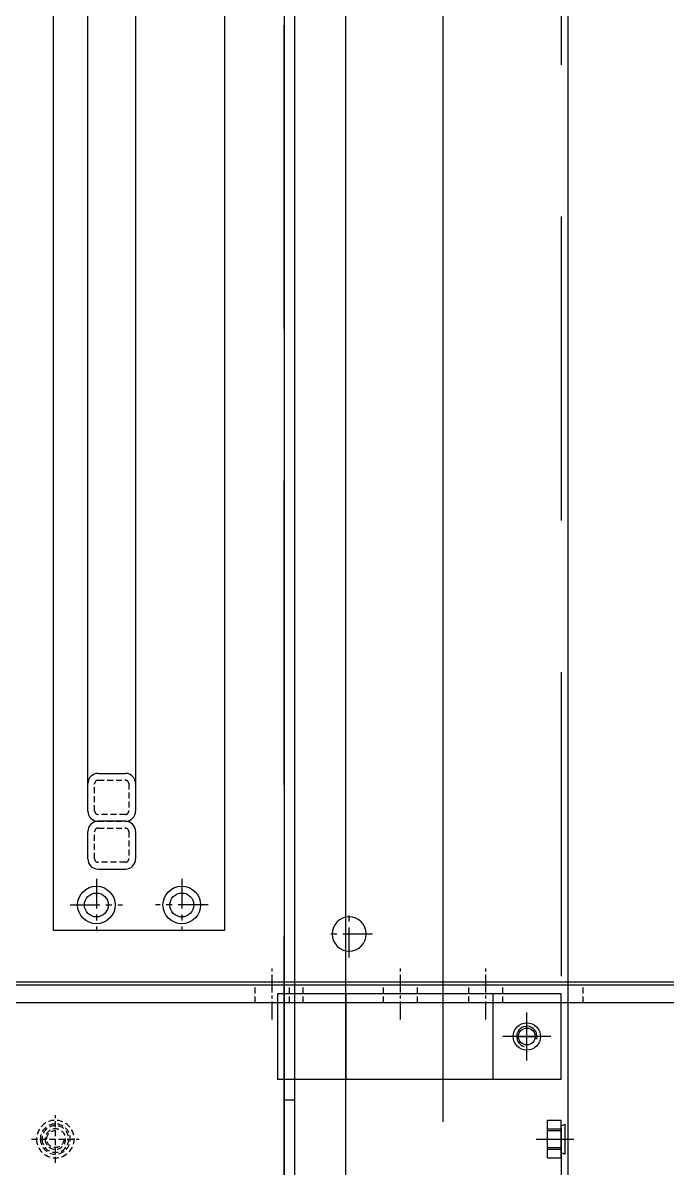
# Model space of a CAD drawing. Header units: millimetres. Extents: x 4969 to 37601, y -771 to 6478.
# Drawn here: x 12808.3 to 12996.8, y 2567.1 to 2902.2 of the extents above; entities that cross this region are included whole.
import ezdxf

# ---------------------------------------------------------------- set-up
doc = ezdxf.new("R2010")
doc.units = ezdxf.units.MM
doc.header["$LTSCALE"] = 7
doc.header["$MEASUREMENT"] = 0
for name, pattern in [('CENTER', [2, 1.25, -0.25, 0.25, -0.25]), ('CENTER1', [13, 10, -1, 1, -1]), ('CENTER2', [1.125, 0.75, -0.125, 0.125, -0.125]), ('CENTERX2', [101.6, 63.5, -12.7, 12.7, -12.7]), ('HIDDEN', [0.375, 0.25, -0.125]), ('HIDDENX2', [19.05, 12.7, -6.35])]:
    doc.linetypes.add(name, pattern=pattern)
doc.layers.get('0').update_dxf_attribs({"linetype": 'CONTINUOUS'})
doc.layers.add('CENTER', color=1, linetype='CENTER1')
doc.layers.add('THIN', color=3, linetype='CONTINUOUS')

# ---------------------------------------------------------------- blocks, each defined once
blk = doc.blocks.new('A$C7A4B2ECB')
at = {"color": 2, "linetype": 'HIDDEN'}
for p, q in [((-121.14, -3.35), (-116.14, -3.35)), ((-121.14, -13.35), (-116.14, -13.35)), ((-121.14, -17.35), (-116.14, -17.35)), ((-121.14, -40.85), (-116.14, -40.85)), ((-121.14, -50.85), (-116.14, -50.85)), ((-121.14, -65.85), (-116.14, -65.85)), ((-121.14, -75.85), (-116.14, -75.85)), ((-121.14, -99.35), (-116.14, -99.35))]:
    blk.add_line(p, q, dxfattribs=at)
at = {"color": 1, "linetype": 'CENTER2'}
for p, q in [((-126.14, -8.35), (-111.14, -8.35)), ((-126.14, -45.85), (-111.14, -45.85)), ((-126.14, -58.35), (-111.14, -58.35)), ((-126.14, -70.85), (-111.14, -70.85))]:
    blk.add_line(p, q, dxfattribs=at)
at = {"color": 6}
blk.add_lwpolyline([(-116.14, -208.35), (-116.14, 171.65), (-121.14, 171.65), (-121.14, -208.35), (-116.14, -208.35)], dxfattribs=at)
blk = doc.blocks.new('A$C51A44828')
at = {"color": 1, "linetype": 'CENTER'}
for p, q in [((480, 175.65), (480, 189.35)), ((486.85, 182.5), (473.15, 182.5))]:
    blk.add_line(p, q, dxfattribs=at)
at = {"color": 6}
blk.add_lwpolyline([(-494, 374.5), (494, 374.5), (494, 0), (-494, 0)], close=True, dxfattribs=at)
blk.add_circle((480, 182.5), 5, dxfattribs=at)
blk = doc.blocks.new('A$C0FCD258F')
blk.add_blockref('A$C51A44828', (0, -321.5))
blk = doc.blocks.new('A$C700F2E09')
at = {"color": 1}
for p, q in [((-516, -63.5), (-516, -71.5)), ((-513, -60.5), (-505, -60.5)), ((-502, -71.5), (-502, -63.5)), ((-499, -60.5), (-491, -60.5)), ((-491, -60.5), (-77.5, -60.5)), ((-488, -63.5), (-488, -71.5)), ((-505, -74.5), (-513, -74.5)), ((-491, -74.5), (-499, -74.5)), ((-77.5, -74.5), (-491, -74.5))]:
    blk.add_line(p, q, dxfattribs=at)
at = {"color": 2, "linetype": 'HIDDEN'}
blk.add_line((-502, -63.5), (-502, -71.5), dxfattribs=at)
for points in [[(-513, -62.5), (-505, -62.5, -0.414214), (-504, -63.5), (-504, -71.5, -0.414214), (-505, -72.5), (-513, -72.5, -0.414214), (-514, -71.5), (-514, -63.5, -0.414214)], [(-499, -62.5), (-491, -62.5, -0.414214), (-490, -63.5), (-490, -71.5, -0.414214), (-491, -72.5), (-499, -72.5, -0.414214), (-500, -71.5), (-500, -63.5, -0.414214)]]:
    blk.add_lwpolyline(points, format="xyb", close=True, dxfattribs=at)
at = {"color": 1}
for centre, start, end in [((-513, -63.5), 90, 180), ((-505, -63.5), 0, 90), ((-499, -63.5), 90, 180), ((-491, -63.5), 0, 90), ((-513, -71.5), 180, 270), ((-505, -71.5), 270, 0), ((-499, -71.5), 180, 270), ((-491, -71.5), 270, 0)]:
    blk.add_arc(centre, 3, start, end, dxfattribs=at)
blk = doc.blocks.new('A$C31207C78')
at = {"color": 1, "linetype": 'CENTER'}
for p, q in [((-471.5, 45.19), (-471.5, 29.81)), ((-463.81, 37.5), (-479.19, 37.5)), ((-471.5, 4.81), (-471.5, 20.19)), ((-463.81, 12.5), (-479.19, 12.5))]:
    blk.add_line(p, q, dxfattribs=at)
at = {"color": 2}
blk.add_lwpolyline([(55.5, 50), (479, 50), (479, 0), (-479, 0), (-479, 50), (-55.5, 50)], dxfattribs=at)
for centre, radius in [((-471.5, 37.5), 5.5), ((-471.5, 37.5), 3.5), ((-471.5, 12.5), 5.5), ((-471.5, 12.5), 3.5)]:
    blk.add_circle(centre, radius, dxfattribs=at)
blk = doc.blocks.new('A$C0F29634D')
at = {"color": 1, "linetype": 'CENTERX2'}
blk.add_line((-1028, 170), (42, 170), dxfattribs=at)
for name, p in [('A$C7A4B2ECB', (-871.86, 228.35)), ('A$C700F2E09', (-438, 334.5)), ('A$C31207C78', (-493, 234))]:
    blk.add_blockref(name, p)
at = {"xscale": -1}
blk.add_blockref('A$C0FCD258F', (-493, 336.5), dxfattribs=at)
blk = doc.blocks.new('A$C533F45C9')
at = {"color": 1}
for p, q in [((0, -12), (-605, -12)), ((-565, -12), (-565, -15)), ((-88, -15), (-565, -15))]:
    blk.add_line(p, q, dxfattribs=at)
blk = doc.blocks.new('A$C4C1A5B2B')
at = {"color": 2, "linetype": 'HIDDENX2'}
blk.add_line((-684, -37), (-32.5, -37), dxfattribs=at)
at = {"color": 6}
blk.add_line((-32.5, -40), (-684, -40), dxfattribs=at)
blk = doc.blocks.new('A$C7BBC24C4')
at = {"color": 2, "linetype": 'HIDDENX2'}
for p, q in [((0, 7.29), (0, -3.78)), ((-5.5, 4), (-5.5, 0)), ((-5.5, 4), (5.5, 4)), ((-3, 4), (-3, 0)), ((-2.5, 4), (-2.5, 0)), ((2.5, 4), (2.5, 0)), ((3, 4), (3, 0)), ((5.5, 4), (5.5, 0)), ((-5.5, 0), (5.5, 0)), ((-3.9, 0), (-4.4, -1.2)), ((3.9, 0), (4.4, -1.2)), ((-4.4, -1.2), (4.4, -1.2))]:
    blk.add_line(p, q, dxfattribs=at)
blk = doc.blocks.new('A$C351208BA')
at = {"color": 2, "linetype": 'HIDDEN'}
for p, q in [((0, -7), (0, 7)), ((7, 0), (-7, 0))]:
    blk.add_line(p, q, dxfattribs=at)
for radius in [5.5, 4.4, 3.9, 3]:
    blk.add_circle((0, 0), radius, dxfattribs=at)
blk.add_arc((0, 0), 2.5, 180, 90, dxfattribs=at)
blk = doc.blocks.new('A$C0C782F72')
at = {"color": 1, "linetype": 'CENTER1'}
for p, q in [((-642, 5), (-642, 19)), ((-649, 12), (-635, 12))]:
    blk.add_line(p, q, dxfattribs=at)
at = {"color": 2, "linetype": 'HIDDENX2'}
blk.add_line((-2, 2), (-1562, 2), dxfattribs=at)
at = {"color": 4}
blk.add_lwpolyline([(-1564, 300), (0, 300), (0, 0), (-1564, 0)], close=True, dxfattribs=at)
blk.add_circle((-642, 12), 4, dxfattribs=at)
at = {"xscale": -1, "rotation": 270}
blk.add_blockref('A$C351208BA', (-672, 150), dxfattribs=at)
blk.add_blockref('A$C7BBC24C4', (-672, 2))
blk = doc.blocks.new('A$C709108D0')
at = {"linetype": 'HIDDENX2'}
for p, q in [((12.5, 0), (-12.5, 0)), ((12.5, -15), (-12.5, -15)), ((12.5, -58), (-12.5, -58))]:
    blk.add_line(p, q, dxfattribs=at)
at = {"color": 2}
blk.add_lwpolyline([(-12.5, -78), (12.5, -78), (12.5, 5), (-12.5, 5)], close=True, dxfattribs=at)
blk.add_circle((0, -68), 2.46)
at = {"layer": 'CENTER'}
for p, q in [((0, -65), (0, -71)), ((-3, -68), (3, -68))]:
    blk.add_line(p, q, dxfattribs=at)
at = {"layer": 'THIN'}
blk.add_arc((0, -68), 3, 255, 165, dxfattribs=at)
blk = doc.blocks.new('A$C07352B1C')
blk.add_line((-731, 0), (0, 0))

msp = doc.modelspace()

# ---------------------------------------------------------------- block references
at = {"rotation": 90}
for name, p in [('A$C0F29634D', (13101.291, 3608.613, -0.01)), ('A$C0C782F72', (12967.791, 3247.613, -0.01)), ('A$C533F45C9', (12872.791, 3152.113, -0.01)), ('A$C07352B1C', (12902.791, 3116.613, -0.01)), ('A$C4C1A5B2B', (12847.791, 3096.613, -0.01)), ('A$C709108D0', (12887.791, 2605.613, -0.01))]:
    msp.add_blockref(name, p, dxfattribs=at)

doc.saveas('drawing.dxf')
